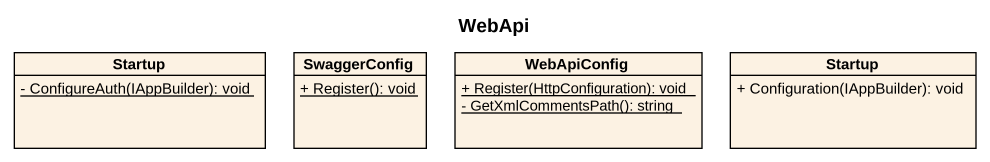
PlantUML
@startuml
title WebApi
hide circle
hide empty members
skinparam classAttributeIconSize 0
class Startup {
  {static} - ConfigureAuth(IAppBuilder): void
}
class SwaggerConfig {
  {static} + Register(): void
}
class WebApiConfig {
  {static} + Register(HttpConfiguration): void
  {static} - GetXmlCommentsPath(): string
}
class "Startup" as Startup_2 {
  + Configuration(IAppBuilder): void
}
@enduml
